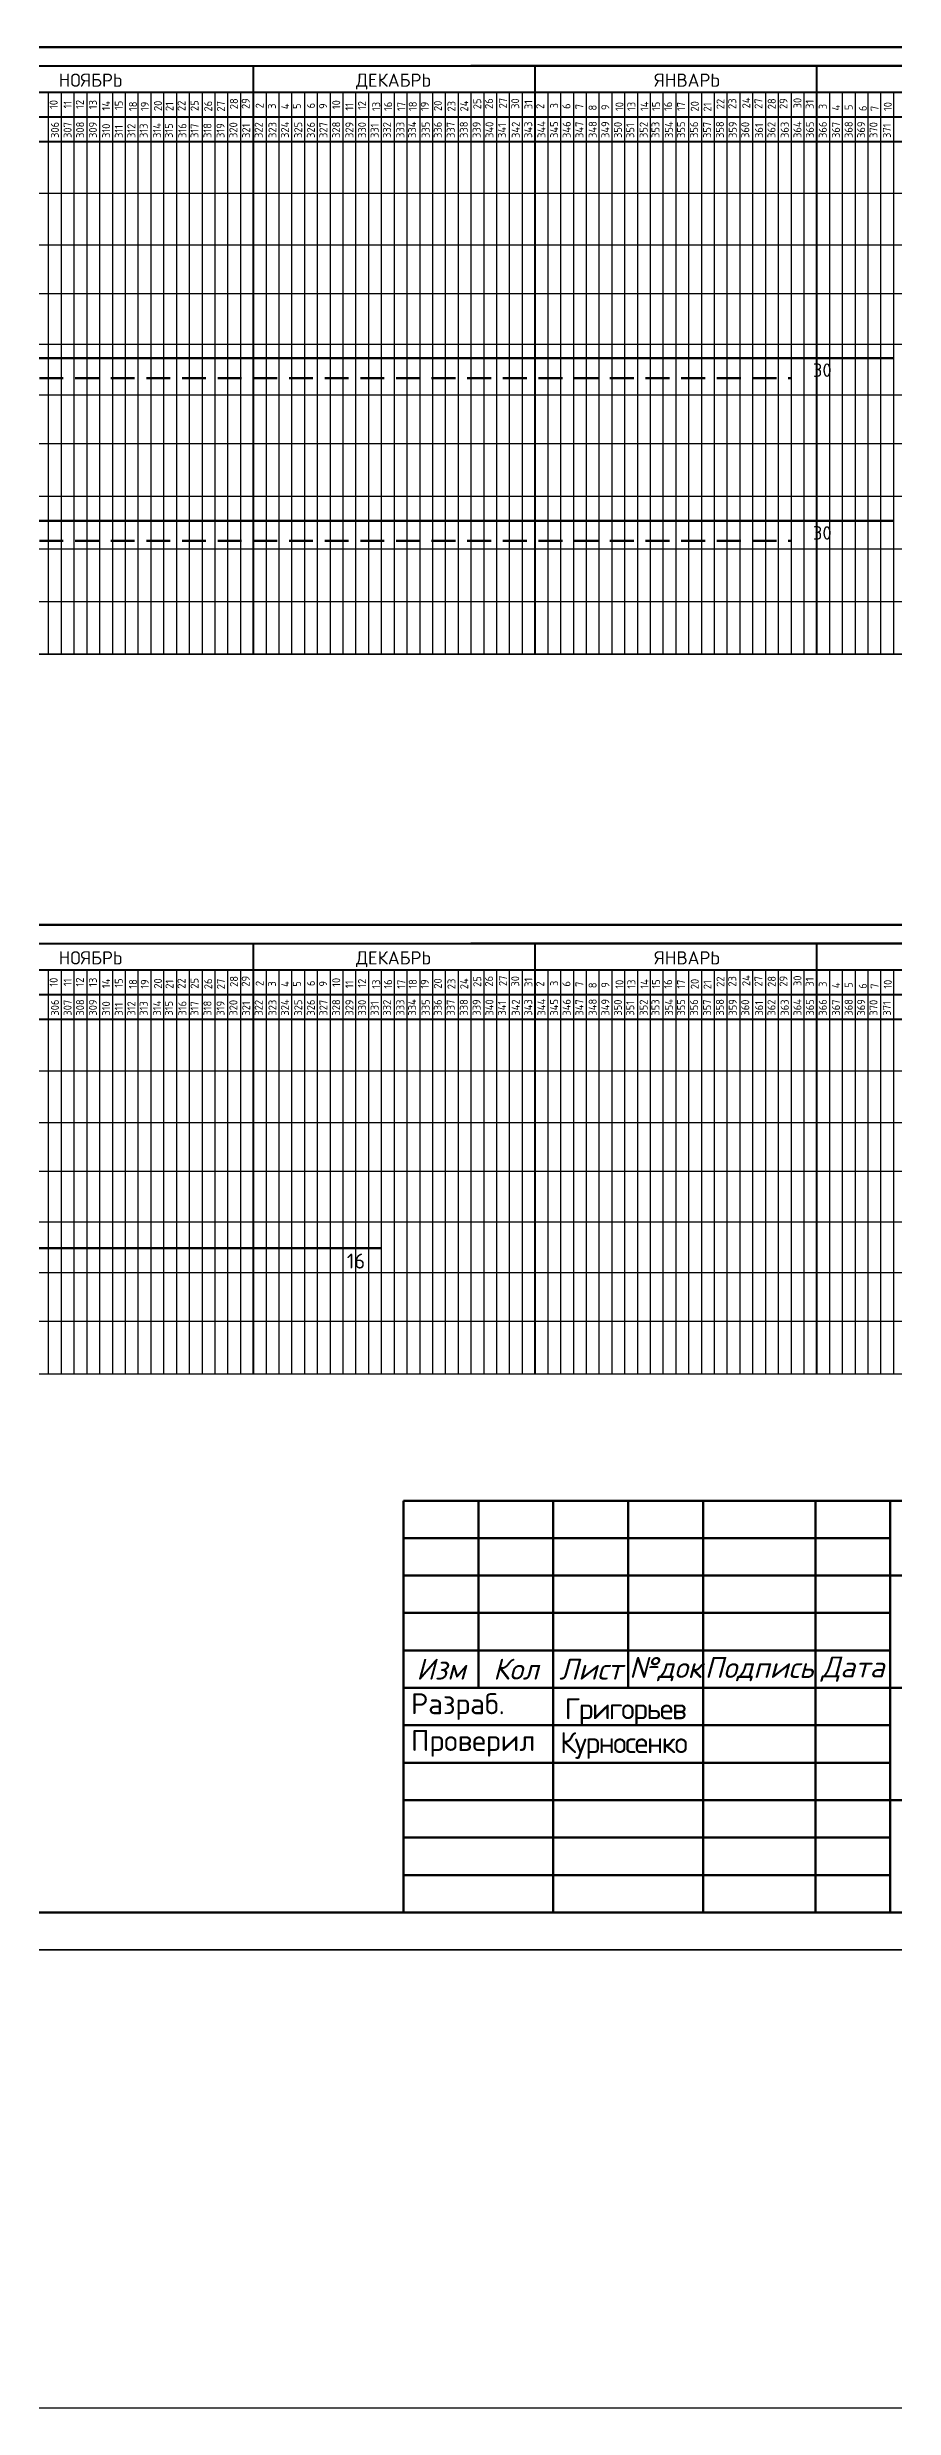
# Model space of a CAD drawing. Header units: millimetres. Extents: x -782 to 10910, y 3841 to 13237.
# Drawn here: x 10380.3 to 10493.4, y 7280.2 to 7595.5 of the extents above; entities that cross this region are included whole.
import ezdxf

# ---------------------------------------------------------------- set-up
doc = ezdxf.new("R2010")
doc.units = ezdxf.units.MM
doc.linetypes.add('HIDDEN2', pattern=[4.7625, 3.175, -1.5875])
doc.layers.add('1STAIR2D', color=30, linetype='Continuous')
doc.layers.add('A0-08', color=101, linetype='Continuous')
doc.layers.add('Штампы&Таблицы', color=1, linetype='Continuous', lineweight=70)
doc.styles.add('GOST-2.304_Type-B', font='GOST_Common.ttf')
doc.styles.add('Isocpeur', font='isocpeur.ttf')
doc.styles.get("Standard").update_dxf_attribs({"font": 'isocpeur.ttf'})

msp = doc.modelspace()

# ---------------------------------------------------------------- linework, layer by layer
at = {"lineweight": 30}
for p, q in [((9809.250457, 7576.018045), (10602.354996, 7576.021285)), ((9809.250425, 7569.115879), (10602.354996, 7569.119119)), ((9809.250457, 7562.625041), (10602.354996, 7562.62828)), ((9809.250457, 7555.859984), (10602.354996, 7555.862923)), ((9809.250457, 7549.094927), (10602.354996, 7549.097866)), ((9809.250457, 7549.094927), (10602.354996, 7549.097866)), ((9809.250457, 7542.592922), (10602.354996, 7542.595861)), ((9809.250457, 7535.564813), (10602.354996, 7535.567752)), ((9809.250457, 7535.564813), (10602.354996, 7535.564813)), ((9809.250457, 7528.536704), (10602.354996, 7528.539643)), ((9809.250457, 7528.536704), (10602.354996, 7528.536704)), ((9809.250457, 7528.536704), (10602.354996, 7528.536704)), ((9809.250457, 7521.508595), (10602.354996, 7521.511534)), ((9809.250457, 7521.508595), (10602.354996, 7521.508595)), ((9809.250457, 7521.508595), (10602.354996, 7521.508595)), ((9809.250457, 7514.480486), (10602.354996, 7514.483424)), ((9809.250457, 7514.480486), (10602.354996, 7514.483424)), ((9809.250457, 7514.480486), (10602.354996, 7514.480486)), ((9809.250457, 7514.480486), (10602.354996, 7514.480486)), ((9809.250457, 7458.787548), (10602.354996, 7458.790788)), ((9809.250425, 7451.885382), (10602.354996, 7451.888622)), ((9809.250457, 7445.394544), (10602.354996, 7445.397783)), ((9809.250457, 7438.629487), (10602.354996, 7438.632426)), ((9809.250457, 7431.86443), (10602.354996, 7431.867369)), ((9809.250457, 7431.86443), (10602.354996, 7431.867369)), ((9809.250457, 7425.362425), (10602.354996, 7425.365364)), ((9809.250457, 7418.334316), (10602.354996, 7418.337255)), ((9809.250457, 7418.334316), (10602.354996, 7418.334316))]:
    msp.add_line(p, q, dxfattribs=at)
at = {"lineweight": 50}
for p, q in [((10288.172338, 7554.008211), (10493.369044, 7554.008211)), ((10288.172338, 7532.266484), (10493.369044, 7532.266484)), ((10219.773389, 7435.111243), (10424.970142, 7435.111243))]:
    msp.add_line(p, q, dxfattribs=at)
at = {"linetype": 'HIDDEN2', "lineweight": 50}
for p, q in [((10274.492557, 7551.337581), (10479.689263, 7551.337581)), ((10274.492557, 7529.595854), (10479.689263, 7529.595854))]:
    msp.add_line(p, q, dxfattribs=at)
at = {"lineweight": 25}
msp.add_line((9860.269228, 7280.227508), (10909.754232, 7280.227508), dxfattribs=at)
at = {"layer": '1STAIR2D', "color": 7, "lineweight": 100}
for p, q in [((10612.900427, 7401.388671), (10427.900427, 7401.388671)), ((10427.900427, 7401.388671), (10427.900427, 7346.388671)), ((10437.900427, 7401.388671), (10437.900427, 7376.388671)), ((10447.900426, 7401.388672), (10447.900426, 7346.388672)), ((10457.900427, 7401.388671), (10457.900427, 7376.388671)), ((10467.900426, 7401.388672), (10467.900426, 7346.388672)), ((10482.900426, 7401.388672), (10482.900426, 7346.388672)), ((10492.900427, 7401.388671), (10492.900427, 7346.388671)), ((10612.900426, 7391.388671), (10492.900426, 7391.388671)), ((10492.900426, 7381.388672), (10427.900426, 7381.388672)), ((10492.900426, 7376.388672), (10427.900426, 7376.388672)), ((10612.900427, 7376.388671), (10492.900427, 7376.388671)), ((10612.900426, 7361.388671), (10492.900426, 7361.388671))]:
    msp.add_line(p, q, dxfattribs=at)
at = {"layer": '1STAIR2D', "color": 7, "lineweight": 50}
for p, q in [((10492.900427, 7396.388671), (10427.900427, 7396.388671)), ((10492.900427, 7391.388671), (10427.900427, 7391.388671)), ((10492.900426, 7386.388672), (10427.900426, 7386.388672)), ((10492.900426, 7371.388672), (10427.900426, 7371.388672)), ((10492.900426, 7366.388672), (10427.900426, 7366.388672)), ((10492.900426, 7361.388672), (10427.900426, 7361.388672)), ((10492.900426, 7356.388672), (10427.900426, 7356.388672)), ((10492.900426, 7351.388672), (10427.900426, 7351.388672))]:
    msp.add_line(p, q, dxfattribs=at)
at = {"layer": '1STAIR2D', "color": 7}
msp.add_line((10427.900427, 7396.388671), (10427.900427, 7396.388671), dxfattribs=at)
at = {"layer": '1STAIR2D', "color": 0, "lineweight": 100}
msp.add_line((9797.900427, 7346.388671), (10612.900427, 7346.388671), dxfattribs=at)
at = {"layer": '1STAIR2D', "color": 0}
msp.add_line((9777.900427, 7341.388671), (10617.900427, 7341.388671), dxfattribs=at)
at = {"layer": 'A0-08', "color": 0, "lineweight": 40}
for p, q in [((9877.820365, 7592.91049), (10602.354996, 7593.08715)), ((9877.820365, 7592.91049), (10602.354996, 7593.08715)), ((9883.535668, 7595.531571), (10602.354996, 7595.531571)), ((9912.454622, 7595.531571), (10602.354996, 7595.531571)), ((9912.454622, 7595.531571), (10602.354996, 7595.531571)), ((10602.354996, 7595.531571), (10150.795112, 7595.531571)), ((10602.354996, 7595.531571), (10150.795112, 7595.531571)), ((10150.795112, 7592.91049), (10602.354996, 7593.197525)), ((10407.870416, 7514.482704), (10407.870416, 7593.060857)), ((10445.473598, 7514.482843), (10445.473598, 7593.060857)), ((10483.109208, 7514.482983), (10483.109208, 7593.122813)), ((10483.109208, 7514.482983), (10483.109208, 7593.122813)), ((9953.251794, 7589.537806), (10602.354996, 7589.537806)), ((9858.969228, 7586.229009), (10602.354996, 7586.229009)), ((9953.251794, 7582.920212), (10602.354996, 7582.920212)), ((9953.251794, 7582.920212), (10602.354996, 7582.920212)), ((9883.535668, 7478.301074), (10602.354996, 7478.301074)), ((9883.535668, 7478.301074), (10602.354996, 7478.301074)), ((9912.454622, 7478.301074), (10602.354996, 7478.301074)), ((9912.454622, 7478.301074), (10602.354996, 7478.301074)), ((10602.354996, 7478.301074), (10150.795112, 7478.301074)), ((10602.354996, 7478.301074), (10150.795112, 7478.301074)), ((10150.795112, 7475.679993), (10602.354996, 7475.967028)), ((10483.109208, 7418.336813), (10483.109208, 7475.892316)), ((10483.109208, 7418.336813), (10483.109208, 7475.892316)), ((9877.820365, 7475.679993), (10602.354996, 7475.856653)), ((9877.820365, 7475.679993), (10602.354996, 7475.856653)), ((10407.870416, 7418.336534), (10407.870416, 7475.83036)), ((10445.473598, 7418.336674), (10445.473598, 7475.83036)), ((9953.251794, 7472.307309), (10602.354996, 7472.307309)), ((9858.969228, 7468.998512), (10602.354996, 7468.998512)), ((9953.251794, 7465.689715), (10602.354996, 7465.689715))]:
    msp.add_line(p, q, dxfattribs=at)
at = {"layer": 'A0-08', "color": 0, "lineweight": 25}
for p, q in [((10380.494641, 7514.482602), (10380.494641, 7589.537806)), ((10382.220828, 7514.482609), (10382.220828, 7589.537806)), ((10383.9308, 7514.482615), (10383.9308, 7589.537806)), ((10385.640773, 7514.482621), (10385.640773, 7589.537806)), ((10387.350746, 7514.482628), (10387.350746, 7589.537206)), ((10389.060718, 7514.482634), (10389.060718, 7589.537806)), ((10390.770691, 7514.48264), (10390.770691, 7589.537806)), ((10392.480663, 7514.482647), (10392.480663, 7589.537806)), ((10394.190636, 7514.482653), (10394.190636, 7589.537806)), ((10395.900608, 7514.482659), (10395.900608, 7589.537806)), ((10397.610581, 7514.482666), (10397.610581, 7589.537806)), ((10399.320553, 7514.482672), (10399.320553, 7589.537806)), ((10401.030526, 7514.482678), (10401.030526, 7589.537806)), ((10402.740498, 7514.482685), (10402.740498, 7589.537806)), ((10404.450471, 7514.482691), (10404.450471, 7589.537806)), ((10406.160444, 7514.482697), (10406.160444, 7589.537806)), ((10407.870416, 7514.482704), (10407.870416, 7589.537806)), ((10409.580389, 7514.48271), (10409.580389, 7589.537806)), ((10411.290361, 7514.482716), (10411.290361, 7589.537806)), ((10412.98412, 7514.482723), (10412.98412, 7589.537806)), ((10414.710306, 7514.482729), (10414.710306, 7589.537806)), ((10416.420279, 7514.482735), (10416.420279, 7589.537806)), ((10418.130251, 7514.482742), (10418.130251, 7589.537806)), ((10419.840224, 7514.482748), (10419.840224, 7589.537206)), ((10421.550197, 7514.482754), (10421.550197, 7589.537806)), ((10423.260169, 7514.482761), (10423.260169, 7589.537806)), ((10424.970142, 7514.482767), (10424.970142, 7589.537806)), ((10426.680114, 7514.482774), (10426.680114, 7589.537806)), ((10428.390087, 7514.48278), (10428.390087, 7589.537806)), ((10430.100059, 7514.482786), (10430.100059, 7589.537806)), ((10431.810032, 7514.482793), (10431.810032, 7589.537806)), ((10433.520004, 7514.482799), (10433.520004, 7589.537806)), ((10435.229977, 7514.482805), (10435.229977, 7589.537806)), ((10436.939949, 7514.482812), (10436.939949, 7589.537806)), ((10438.649922, 7514.482818), (10438.649922, 7589.537806)), ((10440.359895, 7514.482824), (10440.359895, 7589.537806)), ((10442.069867, 7514.482831), (10442.069867, 7589.537806)), ((10443.77984, 7514.482837), (10443.77984, 7589.537806)), ((10445.473598, 7514.482843), (10445.473598, 7589.537806)), ((10447.199785, 7514.48285), (10447.199785, 7589.537806)), ((10448.909757, 7514.482856), (10448.909757, 7589.537806)), ((10450.61973, 7514.482862), (10450.61973, 7589.537806)), ((10452.329702, 7514.482869), (10452.329702, 7589.537206)), ((10454.039675, 7514.482875), (10454.039675, 7589.537806)), ((10455.749648, 7514.482881), (10455.749648, 7589.537806)), ((10457.45962, 7514.482888), (10457.45962, 7589.537806)), ((10459.169593, 7514.482894), (10459.169593, 7589.537806)), ((10460.879565, 7514.4829), (10460.879565, 7589.537806)), ((10462.589538, 7514.482907), (10462.589538, 7589.537806)), ((10464.29951, 7514.482913), (10464.29951, 7589.537806)), ((10466.009483, 7514.482919), (10466.009483, 7589.537806)), ((10467.719455, 7514.482926), (10467.719455, 7589.537806)), ((10469.429428, 7514.482932), (10469.429428, 7589.537806)), ((10471.1394, 7514.482938), (10471.1394, 7589.537806)), ((10472.849373, 7514.482945), (10472.849373, 7589.537806)), ((10474.559346, 7514.482951), (10474.559346, 7589.537806)), ((10476.269318, 7514.482957), (10476.269318, 7589.537806)), ((10477.963077, 7514.482964), (10477.963077, 7589.537806)), ((10479.689263, 7514.48297), (10479.689263, 7589.537806)), ((10481.399236, 7514.482976), (10481.399236, 7589.537806)), ((10483.109208, 7514.482983), (10483.109208, 7589.537806)), ((10484.819181, 7514.482989), (10484.819181, 7589.537206)), ((10486.529153, 7514.482995), (10486.529153, 7589.537806)), ((10488.239126, 7514.483002), (10488.239126, 7589.537806)), ((10489.949099, 7514.483008), (10489.949099, 7589.537806)), ((10491.659071, 7514.483014), (10491.659071, 7589.537806)), ((10493.369044, 7514.483021), (10493.369044, 7589.537806)), ((10380.494641, 7418.336433), (10380.494641, 7472.307309)), ((10382.220828, 7418.336439), (10382.220828, 7472.307309)), ((10383.9308, 7418.336446), (10383.9308, 7472.307309)), ((10385.640773, 7418.336452), (10385.640773, 7472.307309)), ((10387.350746, 7418.336458), (10387.350746, 7472.306709)), ((10389.060718, 7418.336465), (10389.060718, 7472.307309)), ((10390.770691, 7418.336471), (10390.770691, 7472.307309)), ((10392.480663, 7418.336477), (10392.480663, 7472.307309)), ((10394.190636, 7418.336484), (10394.190636, 7472.307309)), ((10395.900608, 7418.33649), (10395.900608, 7472.307309)), ((10397.610581, 7418.336496), (10397.610581, 7472.307309)), ((10399.320553, 7418.336503), (10399.320553, 7472.307309)), ((10401.030526, 7418.336509), (10401.030526, 7472.307309)), ((10402.740498, 7418.336515), (10402.740498, 7472.307309)), ((10404.450471, 7418.336522), (10404.450471, 7472.307309)), ((10406.160444, 7418.336528), (10406.160444, 7472.307309)), ((10407.870416, 7418.336534), (10407.870416, 7472.307309)), ((10409.580389, 7418.336541), (10409.580389, 7472.307309)), ((10411.290361, 7418.336547), (10411.290361, 7472.307309)), ((10412.98412, 7418.336553), (10412.98412, 7472.307309)), ((10414.710306, 7418.33656), (10414.710306, 7472.307309)), ((10416.420279, 7418.336566), (10416.420279, 7472.307309)), ((10418.130251, 7418.336572), (10418.130251, 7472.307309)), ((10419.840224, 7418.336579), (10419.840224, 7472.306709)), ((10421.550197, 7418.336585), (10421.550197, 7472.307309)), ((10423.260169, 7418.336591), (10423.260169, 7472.307309)), ((10424.970142, 7418.336598), (10424.970142, 7472.307309)), ((10426.680114, 7418.336604), (10426.680114, 7472.307309)), ((10428.390087, 7418.33661), (10428.390087, 7472.307309)), ((10430.100059, 7418.336617), (10430.100059, 7472.307309)), ((10431.810032, 7418.336623), (10431.810032, 7472.307309)), ((10433.520004, 7418.336629), (10433.520004, 7472.307309)), ((10435.229977, 7418.336636), (10435.229977, 7472.307309)), ((10436.939949, 7418.336642), (10436.939949, 7472.307309)), ((10438.649922, 7418.336648), (10438.649922, 7472.307309)), ((10440.359895, 7418.336655), (10440.359895, 7472.307309)), ((10442.069867, 7418.336661), (10442.069867, 7472.307309)), ((10443.77984, 7418.336668), (10443.77984, 7472.307309)), ((10445.473598, 7418.336674), (10445.473598, 7472.307309)), ((10447.199785, 7418.33668), (10447.199785, 7472.307309)), ((10448.909757, 7418.336687), (10448.909757, 7472.307309)), ((10450.61973, 7418.336693), (10450.61973, 7472.307309)), ((10452.329702, 7418.336699), (10452.329702, 7472.306709)), ((10454.039675, 7418.336706), (10454.039675, 7472.307309)), ((10455.749648, 7418.336712), (10455.749648, 7472.307309)), ((10457.45962, 7418.336718), (10457.45962, 7472.307309)), ((10459.169593, 7418.336725), (10459.169593, 7472.307309)), ((10460.879565, 7418.336731), (10460.879565, 7472.307309)), ((10462.589538, 7418.336737), (10462.589538, 7472.307309)), ((10464.29951, 7418.336744), (10464.29951, 7472.307309)), ((10466.009483, 7418.33675), (10466.009483, 7472.307309)), ((10467.719455, 7418.336756), (10467.719455, 7472.307309)), ((10469.429428, 7418.336763), (10469.429428, 7472.307309)), ((10471.1394, 7418.336769), (10471.1394, 7472.307309)), ((10472.849373, 7418.336775), (10472.849373, 7472.307309)), ((10474.559346, 7418.336782), (10474.559346, 7472.307309)), ((10476.269318, 7418.336788), (10476.269318, 7472.307309)), ((10477.963077, 7418.336794), (10477.963077, 7472.307309)), ((10479.689263, 7418.336801), (10479.689263, 7472.307309)), ((10481.399236, 7418.336807), (10481.399236, 7472.307309)), ((10483.109208, 7418.336813), (10483.109208, 7472.307309)), ((10484.819181, 7418.33682), (10484.819181, 7472.306709)), ((10486.529153, 7418.336826), (10486.529153, 7472.307309)), ((10488.239126, 7418.336832), (10488.239126, 7472.307309)), ((10489.949099, 7418.336839), (10489.949099, 7472.307309)), ((10491.659071, 7418.336845), (10491.659071, 7472.307309)), ((10493.369044, 7418.336851), (10493.369044, 7472.307309))]:
    msp.add_line(p, q, dxfattribs=at)
at = {"layer": 'Штампы&Таблицы', "color": 0, "lineweight": 25}
msp.add_line((10617.900574, 7341.388854), (9776.900574, 7341.388854), dxfattribs=at)

# ---------------------------------------------------------------- texts
for s, p in [('НОЯБРЬ', (10381.837846, 7590.242195)), ('ДЕКАБРЬ', (10421.550197, 7590.242195)), ('ЯНВАРЬ', (10461.394534, 7590.242195)), ('НОЯБРЬ', (10381.837846, 7473.011698)), ('ДЕКАБРЬ', (10421.550197, 7473.011698)), ('ЯНВАРЬ', (10461.394534, 7473.011698))]:
    msp.add_text(s, height=1.7683557).set_placement(p)
at = {"width": 12.36883474, "attachment_point": 5}
for s, insert, char_height in [('30', (10483.821475, 7552.395351), 1.8), ('30', (10483.821475, 7530.653624), 1.8), ('16', (10421.550725, 7433.395394), 2)]:
    msp.add_mtext(s, dxfattribs=dict(at, insert=insert, char_height=char_height))
at = {"layer": '1STAIR2D', "color": 7, "char_height": 2.8, "style": 'Isocpeur'}
for s, insert, width, attachment_point in [('{\\fISOCPEUR|b0|i1|c204|p34;Изм}', (10432.900427, 7378.888672), 10, 5), ('{\\fISOCPEUR|b0|i1|c204|p34;Кол}', (10442.900427, 7378.888672), 9.99999904, 5), ('{\\fISOCPEUR|b0|i1|c204|p34;Лист}', (10452.900427, 7378.888672), 10.00000096, 5), ('{\\fISOCPEUR|b0|i1|c204|p34;№док}', (10462.900427, 7378.888672), 9.99999904, 5), ('{\\fISOCPEUR|b0|i1|c204|p34;Подпись}', (10475.400426, 7378.888672), 15, 5), ('{\\fISOCPEUR|b0|i1|c204|p34;Дата}', (10487.900427, 7378.888672), 10.00000096, 5), ('Разраб.', (10428.890341, 7373.888672), 19.01008492, 4), ('{\\T0.9;Григорьев}', (10449.415948, 7373.220541), 20.01008492, 4), ('Проверил', (10428.89034, 7368.975349), 19.01008643, 4), ('{\\T0.9;Курносенко}', (10448.814373, 7368.689785), 20.01008492, 4)]:
    msp.add_mtext(s, dxfattribs=dict(at, insert=insert, width=width, attachment_point=attachment_point))
at = {"layer": 'A0-08', "color": 0, "lineweight": 25, "style": 'GOST-2.304_Type-B'}
for s, height, p in [('10', 1.0687328, (10381.705653, 7587.276889)), ('11', 1.0687328, (10383.569584, 7587.357924)), ('12', 1.0687328, (10385.208046, 7587.288017)), ('13', 1.0687328, (10386.95149, 7587.253064)), ('14', 1.0687328, (10388.708181, 7587.072364)), ('15', 1.0687328, (10390.405644, 7587.134616)), ('18', 1.0687328, (10392.293227, 7587.001581)), ('19', 1.0687328, (10393.878044, 7587.001581)), ('20', 1.0687328, (10395.637059, 7587.001581)), ('21', 1.0687328, (10397.180187, 7587.001581)), ('22', 1.0687328, (10398.782814, 7587.001581)), ('25', 1.0687328, (10400.5248, 7587.001581)), ('26', 1.0687328, (10402.344964, 7586.93538)), ('27', 1.0687328, (10404.045356, 7586.93538)), ('28', 1.0687328, (10405.782862, 7587.245817)), ('29', 1.0687328, (10407.355241, 7587.276889)), ('2', 1.068733, (10409.219172, 7587.357924)), ('3', 1.068733, (10410.857635, 7587.288017)), ('4', 1.068733, (10412.622752, 7587.245817)), ('5', 1.068733, (10414.195131, 7587.276889)), ('6', 1.068733, (10416.059062, 7587.357924)), ('9', 1.068733, (10417.697525, 7587.288017)), ('10', 1.0687328, (10419.440968, 7587.253064)), ('11', 1.0687328, (10421.197659, 7587.072364)), ('12', 1.0687328, (10422.895122, 7587.134616)), ('13', 1.0687328, (10424.782705, 7587.001581)), ('16', 1.0687328, (10426.367522, 7587.001581)), ('17', 1.0687328, (10428.126537, 7587.001581)), ('18', 1.0687328, (10429.669666, 7587.001581)), ('19', 1.0687328, (10431.272292, 7587.001581)), ('20', 1.0687328, (10433.014279, 7587.001581)), ('23', 1.0687328, (10434.834443, 7586.93538)), ('24', 1.0687328, (10436.534834, 7586.93538)), ('25', 1.0687328, (10438.27234, 7587.245817)), ('26', 1.0687328, (10439.844719, 7587.276889)), ('27', 1.0687328, (10441.70865, 7587.357924)), ('30', 1.0687328, (10443.347113, 7587.288017)), ('31', 1.0687328, (10445.11223, 7587.245817)), ('2', 1.068733, (10446.68461, 7587.276889)), ('3', 1.068733, (10448.548541, 7587.357924)), ('6', 1.068733, (10450.187003, 7587.288017)), ('7', 1.068733, (10451.930447, 7587.253064)), ('8', 1.068733, (10453.687138, 7587.072364)), ('9', 1.068733, (10455.3846, 7587.134616)), ('10', 1.0687328, (10457.272183, 7587.001581)), ('13', 1.0687328, (10458.857, 7587.001581)), ('14', 1.0687328, (10460.616016, 7587.001581)), ('15', 1.0687328, (10462.159144, 7587.001581)), ('16', 1.0687328, (10463.761771, 7587.001581)), ('17', 1.0687328, (10465.503757, 7587.001581)), ('20', 1.0687328, (10467.323921, 7586.93538)), ('21', 1.0687328, (10469.024313, 7586.93538)), ('22', 1.0687328, (10470.761819, 7587.245817)), ('23', 1.0687328, (10472.334198, 7587.276889)), ('24', 1.0687328, (10474.198129, 7587.357924)), ('27', 1.0687328, (10475.836591, 7587.288017)), ('28', 1.0687328, (10477.601709, 7587.245817)), ('29', 1.0687328, (10479.174088, 7587.276889)), ('30', 1.0687328, (10481.038019, 7587.357924)), ('31', 1.0687328, (10482.676482, 7587.288017)), ('3', 1.068733, (10484.419925, 7587.253064)), ('4', 1.068733, (10486.176616, 7587.072364)), ('5', 1.068733, (10487.874079, 7587.134616)), ('6', 1.068733, (10489.761662, 7587.001581)), ('7', 1.068733, (10491.346479, 7587.001581)), ('10', 1.0687328, (10493.105494, 7587.001581)), ('306', 1.0687328, (10381.873102, 7583.402652)), ('307', 1.0687328, (10383.567047, 7583.402652)), ('308', 1.0687328, (10385.242376, 7583.402652)), ('309', 1.0687328, (10386.944588, 7583.402652)), ('310', 1.0687328, (10388.712992, 7583.402652)), ('311', 1.0687328, (10390.406938, 7583.402652)), ('312', 1.0687328, (10392.082266, 7583.402652)), ('313', 1.0687328, (10393.727752, 7583.402652)), ('314', 1.0687328, (10395.515873, 7583.402652)), ('315', 1.0687328, (10397.09834, 7583.402652)), ('316', 1.0687328, (10398.900825, 7583.402652)), ('317', 1.0687328, (10400.520074, 7583.402652)), ('318', 1.0687328, (10402.248228, 7583.402652)), ('319', 1.0687328, (10403.994966, 7583.402652)), ('320', 1.0687328, (10405.708554, 7583.402652)), ('321', 1.0687328, (10407.418126, 7583.402652)), ('322', 1.0687328, (10409.091593, 7583.402652)), ('323', 1.0687328, (10410.931241, 7583.402652)), ('324', 1.0687328, (10412.594177, 7583.402652)), ('325', 1.0687328, (10414.36258, 7583.402652)), ('326', 1.0687328, (10416.056526, 7583.402652)), ('327', 1.0687328, (10417.731854, 7583.402652)), ('328', 1.0687328, (10419.434067, 7583.402652)), ('329', 1.0687328, (10421.202471, 7583.402652)), ('330', 1.0687328, (10422.896416, 7583.402652)), ('331', 1.0687328, (10424.571744, 7583.402652)), ('332', 1.0687328, (10426.21723, 7583.402652)), ('333', 1.0687328, (10428.005351, 7583.402652)), ('334', 1.0687328, (10429.587819, 7583.402652)), ('335', 1.0687328, (10431.390303, 7583.402652)), ('336', 1.0687328, (10433.009552, 7583.402652)), ('337', 1.0687328, (10434.737707, 7583.402652)), ('338', 1.0687328, (10436.484444, 7583.402652)), ('339', 1.0687328, (10438.198032, 7583.402652)), ('340', 1.0687328, (10439.907604, 7583.402652)), ('341', 1.0687328, (10441.581071, 7583.402652)), ('342', 1.0687328, (10443.42072, 7583.402652)), ('343', 1.0687328, (10445.083655, 7583.402652)), ('344', 1.0687328, (10446.852059, 7583.402652)), ('345', 1.0687328, (10448.546004, 7583.402652)), ('346', 1.0687328, (10450.221333, 7583.402652)), ('347', 1.0687328, (10451.923545, 7583.402652)), ('348', 1.0687328, (10453.691949, 7583.402652)), ('349', 1.0687328, (10455.385895, 7583.402652)), ('350', 1.0687328, (10457.061223, 7583.402652)), ('351', 1.0687328, (10458.706709, 7583.402652)), ('352', 1.0687328, (10460.494829, 7583.402652)), ('353', 1.0687328, (10462.077297, 7583.402652)), ('354', 1.0687328, (10463.879782, 7583.402652)), ('355', 1.0687328, (10465.499031, 7583.402652)), ('356', 1.0687328, (10467.227185, 7583.402652)), ('357', 1.0687328, (10468.973923, 7583.402652)), ('358', 1.0687328, (10470.687511, 7583.402652)), ('359', 1.0687328, (10472.397082, 7583.402652)), ('360', 1.0687328, (10474.07055, 7583.402652)), ('361', 1.0687328, (10475.910198, 7583.402652)), ('362', 1.0687328, (10477.573134, 7583.402652)), ('363', 1.0687328, (10479.341537, 7583.402652)), ('364', 1.0687328, (10481.035483, 7583.402652)), ('365', 1.0687328, (10482.710811, 7583.402652)), ('366', 1.0687328, (10484.420784, 7583.402652)), ('367', 1.0687328, (10486.181427, 7583.402652)), ('368', 1.0687328, (10487.875373, 7583.402652)), ('369', 1.0687328, (10489.550701, 7583.402652)), ('370', 1.0687328, (10491.196187, 7583.402652)), ('371', 1.0687328, (10492.984308, 7583.402652)), ('10', 1.0687328, (10381.705653, 7470.046392)), ('11', 1.0687328, (10383.569584, 7470.127427)), ('12', 1.0687328, (10385.208046, 7470.05752)), ('13', 1.0687328, (10386.95149, 7470.022567)), ('14', 1.0687328, (10388.708181, 7469.841867)), ('15', 1.0687328, (10390.405644, 7469.904119)), ('18', 1.0687328, (10392.293227, 7469.771084)), ('19', 1.0687328, (10393.878044, 7469.771084)), ('20', 1.0687328, (10395.637059, 7469.771084)), ('21', 1.0687328, (10397.180187, 7469.771084)), ('22', 1.0687328, (10398.782814, 7469.771084)), ('25', 1.0687328, (10400.5248, 7469.771084)), ('26', 1.0687328, (10402.344964, 7469.704883)), ('27', 1.0687328, (10404.045356, 7469.704883)), ('28', 1.0687328, (10405.782862, 7470.01532)), ('29', 1.0687328, (10407.355241, 7470.046392)), ('2', 1.068733, (10409.219172, 7470.127427)), ('3', 1.068733, (10410.857635, 7470.05752)), ('4', 1.068733, (10412.622752, 7470.01532)), ('5', 1.068733, (10414.195131, 7470.046392)), ('6', 1.068733, (10416.059062, 7470.127427)), ('9', 1.068733, (10417.697525, 7470.05752)), ('10', 1.0687328, (10419.440968, 7470.022567)), ('11', 1.0687328, (10421.197659, 7469.841867)), ('12', 1.0687328, (10422.895122, 7469.904119)), ('13', 1.0687328, (10424.782705, 7469.771084)), ('16', 1.0687328, (10426.367522, 7469.771084)), ('17', 1.0687328, (10428.126537, 7469.771084)), ('18', 1.0687328, (10429.669666, 7469.771084)), ('19', 1.0687328, (10431.272292, 7469.771084)), ('20', 1.0687328, (10433.014279, 7469.771084)), ('23', 1.0687328, (10434.834443, 7469.704883)), ('24', 1.0687328, (10436.534834, 7469.704883)), ('25', 1.0687328, (10438.27234, 7470.01532)), ('26', 1.0687328, (10439.844719, 7470.046392)), ('27', 1.0687328, (10441.70865, 7470.127427)), ('30', 1.0687328, (10443.347113, 7470.05752)), ('31', 1.0687328, (10445.11223, 7470.01532)), ('2', 1.068733, (10446.68461, 7470.046392)), ('3', 1.068733, (10448.548541, 7470.127427)), ('6', 1.068733, (10450.187003, 7470.05752)), ('7', 1.068733, (10451.930447, 7470.022567)), ('8', 1.068733, (10453.687138, 7469.841867)), ('9', 1.068733, (10455.3846, 7469.904119)), ('10', 1.0687328, (10457.272183, 7469.771084)), ('13', 1.0687328, (10458.857, 7469.771084)), ('14', 1.0687328, (10460.616016, 7469.771084)), ('15', 1.0687328, (10462.159144, 7469.771084)), ('16', 1.0687328, (10463.761771, 7469.771084)), ('17', 1.0687328, (10465.503757, 7469.771084)), ('20', 1.0687328, (10467.323921, 7469.704883)), ('21', 1.0687328, (10469.024313, 7469.704883)), ('22', 1.0687328, (10470.761819, 7470.01532)), ('23', 1.0687328, (10472.334198, 7470.046392)), ('24', 1.0687328, (10474.198129, 7470.127427)), ('27', 1.0687328, (10475.836591, 7470.05752)), ('28', 1.0687328, (10477.601709, 7470.01532)), ('29', 1.0687328, (10479.174088, 7470.046392)), ('30', 1.0687328, (10481.038019, 7470.127427)), ('31', 1.0687328, (10482.676482, 7470.05752)), ('3', 1.068733, (10484.419925, 7470.022567)), ('4', 1.068733, (10486.176616, 7469.841867)), ('5', 1.068733, (10487.874079, 7469.904119)), ('6', 1.068733, (10489.761662, 7469.771084)), ('7', 1.068733, (10491.346479, 7469.771084)), ('10', 1.0687328, (10493.105494, 7469.771084)), ('306', 1.0687328, (10381.873102, 7466.172155)), ('307', 1.0687328, (10383.567047, 7466.172155)), ('308', 1.0687328, (10385.242376, 7466.172155)), ('309', 1.0687328, (10386.944588, 7466.172155)), ('310', 1.0687328, (10388.712992, 7466.172155)), ('311', 1.0687328, (10390.406938, 7466.172155)), ('312', 1.0687328, (10392.082266, 7466.172155)), ('313', 1.0687328, (10393.727752, 7466.172155)), ('314', 1.0687328, (10395.515873, 7466.172155)), ('315', 1.0687328, (10397.09834, 7466.172155)), ('316', 1.0687328, (10398.900825, 7466.172155)), ('317', 1.0687328, (10400.520074, 7466.172155)), ('318', 1.0687328, (10402.248228, 7466.172155)), ('319', 1.0687328, (10403.994966, 7466.172155)), ('320', 1.0687328, (10405.708554, 7466.172155)), ('321', 1.0687328, (10407.418126, 7466.172155)), ('322', 1.0687328, (10409.091593, 7466.172155)), ('323', 1.0687328, (10410.931241, 7466.172155)), ('324', 1.0687328, (10412.594177, 7466.172155)), ('325', 1.0687328, (10414.36258, 7466.172155)), ('326', 1.0687328, (10416.056526, 7466.172155)), ('327', 1.0687328, (10417.731854, 7466.172155)), ('328', 1.0687328, (10419.434067, 7466.172155)), ('329', 1.0687328, (10421.202471, 7466.172155)), ('330', 1.0687328, (10422.896416, 7466.172155)), ('331', 1.0687328, (10424.571744, 7466.172155)), ('332', 1.0687328, (10426.21723, 7466.172155)), ('333', 1.0687328, (10428.005351, 7466.172155)), ('334', 1.0687328, (10429.587819, 7466.172155)), ('335', 1.0687328, (10431.390303, 7466.172155)), ('336', 1.0687328, (10433.009552, 7466.172155)), ('337', 1.0687328, (10434.737707, 7466.172155)), ('338', 1.0687328, (10436.484444, 7466.172155)), ('339', 1.0687328, (10438.198032, 7466.172155)), ('340', 1.0687328, (10439.907604, 7466.172155)), ('341', 1.0687328, (10441.581071, 7466.172155)), ('342', 1.0687328, (10443.42072, 7466.172155)), ('343', 1.0687328, (10445.083655, 7466.172155)), ('344', 1.0687328, (10446.852059, 7466.172155)), ('345', 1.0687328, (10448.546004, 7466.172155)), ('346', 1.0687328, (10450.221333, 7466.172155)), ('347', 1.0687328, (10451.923545, 7466.172155)), ('348', 1.0687328, (10453.691949, 7466.172155)), ('349', 1.0687328, (10455.385895, 7466.172155)), ('350', 1.0687328, (10457.061223, 7466.172155)), ('351', 1.0687328, (10458.706709, 7466.172155)), ('352', 1.0687328, (10460.494829, 7466.172155)), ('353', 1.0687328, (10462.077297, 7466.172155)), ('354', 1.0687328, (10463.879782, 7466.172155)), ('355', 1.0687328, (10465.499031, 7466.172155)), ('356', 1.0687328, (10467.227185, 7466.172155)), ('357', 1.0687328, (10468.973923, 7466.172155)), ('358', 1.0687328, (10470.687511, 7466.172155)), ('359', 1.0687328, (10472.397082, 7466.172155)), ('360', 1.0687328, (10474.07055, 7466.172155)), ('361', 1.0687328, (10475.910198, 7466.172155)), ('362', 1.0687328, (10477.573134, 7466.172155)), ('363', 1.0687328, (10479.341537, 7466.172155)), ('364', 1.0687328, (10481.035483, 7466.172155)), ('365', 1.0687328, (10482.710811, 7466.172155)), ('366', 1.0687328, (10484.420784, 7466.172155)), ('367', 1.0687328, (10486.181427, 7466.172155)), ('368', 1.0687328, (10487.875373, 7466.172155)), ('369', 1.0687328, (10489.550701, 7466.172155)), ('370', 1.0687328, (10491.196187, 7466.172155)), ('371', 1.0687328, (10492.984308, 7466.172155))]:
    msp.add_text(s, height=height, rotation=90, dxfattribs=at).set_placement(p)

doc.saveas('drawing.dxf')
